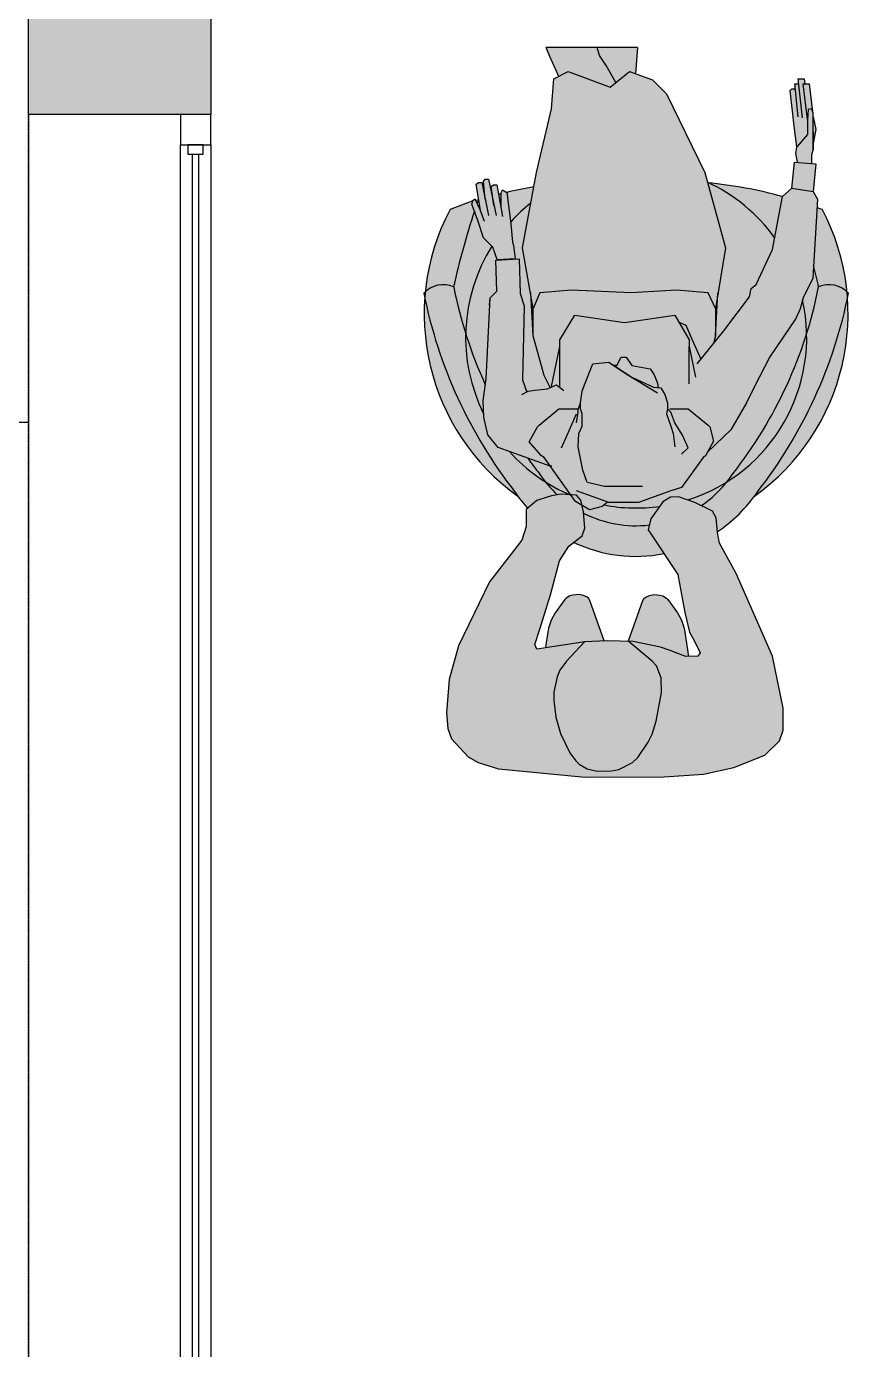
# Model space of a CAD drawing. Header units: millimetres. Extents: x 61345 to 69644, y 9491 to 29385.
# Drawn here: x 63946.4 to 64081.9, y 18734.6 to 18952.4 of the extents above; entities that cross this region are included whole.
import ezdxf

# ---------------------------------------------------------------- set-up
doc = ezdxf.new("R2010")
doc.units = ezdxf.units.MM
doc.linetypes.add('DASHED2', pattern=[0.375, 0.25, -0.125])
doc.layers.add('Plan Archi', color=8, linetype='Continuous')

msp = doc.modelspace()

# ---------------------------------------------------------------- hatches: boundary and pattern name
at = {"layer": 'Plan Archi'}
h = msp.add_hatch(color=256, dxfattribs=at)
h.dxf.hatch_style = 1
h.paths.add_polyline_path([(63946.81, 19043.57), (63976.81, 19043.57), (63976.81, 18937.93), (63946.81, 18937.93)])
at = {"layer": 'Plan Archi', "true_color": 0xffffff}
h = msp.add_hatch(color=7, dxfattribs=at)
h.dxf.hatch_style = 1
h.paths.add_polyline_path([(64028.19, 18915.97), (64029.96, 18906.01), (64031.05, 18908.6), (64036.24, 18909.01), (64046.06, 18908.6), (64053.57, 18909.01), (64058.75, 18908.6), (64059.98, 18906.01), (64061.62, 18915.97), (64058.21, 18928.39), (64051.93, 18941.35), (64049.61, 18943.67), (64045.79, 18945.04), (64042.65, 18942.45), (64035.69, 18945.04), (64033.37, 18943.81), (64032.96, 18938.9), (64030.51, 18928.39)])
h.paths.add_polyline_path([(64045.79, 18945.04), (64046.8, 18944.68), (64047.14, 18948.95), (64040.49, 18948.95), (64040.88, 18947.63), (64041.97, 18945.99), (64043.58, 18943.21)])
h.paths.add_polyline_path([(64042.65, 18942.45), (64043.58, 18943.21), (64041.97, 18945.99), (64040.88, 18947.63), (64040.49, 18948.95), (64032.08, 18948.95), (64032.69, 18947.49), (64034.18, 18944.24), (64035.69, 18945.04)])
h.paths.add_polyline_path([(64072.54, 18925.8), (64076.09, 18925.25), (64076.54, 18929.84), (64075.81, 18929.89), (64073.02, 18930.12)])
h.paths.add_polyline_path([(64076.09, 18932.21), (64076.09, 18935.08), (64076.09, 18935.21), (64076.09, 18938.21), (64075.81, 18938.9), (64075.27, 18938.76), (64075.13, 18936.99), (64075.13, 18934.67), (64073.36, 18932.62), (64073.22, 18931.53), (64073.51, 18930.08), (64075.81, 18929.89), (64075.81, 18931.25)])
h = msp.add_hatch(color=7, dxfattribs=at)
h.dxf.hatch_style = 1
h.paths.add_polyline_path([(64072.95, 18936.03), (64073.36, 18932.62), (64075.13, 18934.67), (64075.13, 18936.99), (64075.27, 18938.76), (64075.81, 18938.9), (64075.99, 18938.46), (64075.4, 18942.99), (64074.99, 18942.99), (64074.72, 18942.99), (64074.58, 18943.81), (64074.18, 18943.81), (64073.63, 18943.81), (64073.72, 18942.99), (64073.63, 18942.99), (64073.08, 18942.99), (64073.17, 18942.17), (64072.54, 18942.17), (64072.26, 18941.9)])
h = msp.add_hatch(color=7, dxfattribs=at)
h.dxf.hatch_style = 1
h.paths.add_polyline_path([(64076.09, 18933.17), (64076.49, 18935.49), (64076.09, 18937.53), (64076.09, 18935.21)])
h = msp.add_hatch(color=7, dxfattribs=at)
h.dxf.hatch_style = 1
h.paths.add_polyline_path([(64023.27, 18916.11), (64024.07, 18913.99), (64026.96, 18914.16), (64026.68, 18916.38), (64026.55, 18916.93), (64026.28, 18919.93), (64025.59, 18925.11), (64024.91, 18925.52), (64024.64, 18925.11), (64024.64, 18924.9, 0.001369), (64024.24, 18924.8), (64023.96, 18926.34), (64023.41, 18926.34), (64023, 18926.07), (64023.48, 18922.95), (64022.59, 18927.3), (64022.04, 18927.3), (64021.77, 18926.89), (64022.04, 18924.02), (64021.5, 18926.75), (64020.95, 18926.75), (64020.54, 18926.48), (64021.27, 18922.13), (64021.23, 18922.25), (64020.41, 18924.02), (64020, 18923.75), (64019.86, 18923.2), (64020.82, 18920.47), (64021.77, 18917.61)])
h = msp.add_hatch(color=7, dxfattribs=at)
h.dxf.hatch_style = 1
h.paths.add_polyline_path([(64012.17, 18908.79, -0.292249), (64016.84, 18909.58, -0.028149), (64020.28, 18922), (64019.86, 18923.2), (64020, 18923.75), (64016.24, 18922.3, 0.096549)])
h.paths.add_polyline_path([(64027.4, 18875.1, -0.008687), (64026.91, 18875.79, -0.114135), (64012.08, 18907.69, 0.260508)])
h.paths.add_polyline_path([(64069.76, 18917.61), (64071.03, 18924.42, 0.041394), (64058.84, 18926.69, -0.128467)])
h = msp.add_hatch(color=7, dxfattribs=at)
h.dxf.hatch_style = 1
h.paths.add_polyline_path([(64062.81, 18878.75, -0.020541), (64061.89, 18877.48, 0.263343), (64075, 18901.86, -0.090174)], flags=17)
h.paths.add_polyline_path([(64060.38, 18908.44), (64059.98, 18901.5), (64059.64, 18900.21), (64061.35, 18902.32), (64065.58, 18907.92), (64065.85, 18909.28), (64066.67, 18909.97), (64069.4, 18915.7), (64069.76, 18917.61, 0.128467), (64058.84, 18926.69, 0.000565), (64058.67, 18926.71), (64061.62, 18915.97)])
h.paths.add_polyline_path([(64029.96, 18906.01), (64029.96, 18901.5), (64029.58, 18908.17), (64028.19, 18915.97), (64029.57, 18923.37, 0.040509), (64026.23, 18920.28), (64026.28, 18919.93), (64026.55, 18916.93), (64026.68, 18916.38), (64026.96, 18914.16), (64023.81, 18913.97), (64023.96, 18908.87), (64022.86, 18907.78), (64022.18, 18894.41), (64021.69, 18890.77), (64021.8, 18888.08), (64022.47, 18885.21), (64024.18, 18883.12), (64032.76, 18880.02), (64035.28, 18876.53), (64036.15, 18875.31), (64037.08, 18875.24), (64037.77, 18874.43), (64037.98, 18873.59), (64039.24, 18872.85), (64041.29, 18873.39), (64042.19, 18874.14), (64042.38, 18874.08), (64047.29, 18874.08), (64052.61, 18875.99), (64054.39, 18876.53), (64057.94, 18881.44), (64058.34, 18881.72), (64058.75, 18882.47), (64062.49, 18886.03), (64065.08, 18890.48), (64066.36, 18893.05), (64068.92, 18898.03), (64073.22, 18904.37), (64073.92, 18905.93), (64074.45, 18907.78), (64076.04, 18911), (64076.77, 18924.02), (64076.09, 18925.25), (64072.54, 18925.8), (64071.04, 18924.43), (64069.4, 18915.7), (64066.67, 18909.97), (64065.85, 18909.28), (64065.58, 18907.92), (64061.35, 18902.32), (64059.64, 18900.21), (64059.98, 18901.5), (64059.98, 18906.01), (64058.75, 18908.6), (64053.57, 18909.01), (64046.06, 18908.6), (64036.24, 18909.01), (64031.05, 18908.6)])
h.paths.add_polyline_path([(64046.2, 18894.68), (64045.24, 18895.23), (64042.38, 18897.14)], flags=16)
h.paths.add_polyline_path([(64018.81, 18901.86, 0.03092), (64022.05, 18893.44), (64022.18, 18894.41), (64022.86, 18907.78), (64023.96, 18908.87), (64023.81, 18913.97), (64024.07, 18913.99), (64023.27, 18916.11), (64023.14, 18916.24, 0.136056)])
h.paths.add_polyline_path([(64026.91, 18875.79, 0.035379), (64029.02, 18873.11), (64030.55, 18874.36), (64031.03, 18874.56), (64032.98, 18875.16), (64033.92, 18875.32, -0.038546), (64031.92, 18877.48, -0.068994), (64026.02, 18882.46), (64024.18, 18883.12), (64022.47, 18885.21), (64021.8, 18888.08), (64021.78, 18888.68, -0.122041), (64018.81, 18901.86, -0.027275), (64016.84, 18909.58, 0.292249), (64012.17, 18908.79, 0.007458), (64012.08, 18907.69, 0.114135)])
h.paths.add_polyline_path([(64016.84, 18909.58, 0.027275), (64018.81, 18901.86, -0.136056), (64023.14, 18916.24), (64021.77, 18917.61), (64020.82, 18920.47), (64020.28, 18922, 0.028149)])
h.paths.add_polyline_path([(64026.23, 18920.28, -0.040509), (64029.57, 18923.37), (64030.06, 18926.03, 0.015204), (64025.59, 18925.13)])
h.paths.add_polyline_path([(64065.08, 18890.48), (64062.49, 18886.03), (64058.75, 18882.47), (64058.34, 18881.72), (64057.94, 18881.44), (64054.39, 18876.53), (64052.61, 18875.99), (64047.29, 18874.08), (64042.38, 18874.08), (64042.19, 18874.14), (64041.6, 18873.66, 0.082095), (64050.77, 18873.42), (64051.28, 18874.16), (64052.58, 18874.96), (64053.89, 18875.01), (64055.44, 18874.48, 0.063579), (64061.89, 18877.48, 0.020541), (64062.81, 18878.75, 0.090174), (64075, 18901.86, 0.049524), (64074.33, 18907.38), (64073.92, 18905.93), (64073.22, 18904.37), (64068.92, 18898.03), (64066.36, 18893.05)], flags=17)
h.paths.add_polyline_path([(64075, 18901.86, 0.027275), (64076.98, 18909.58, 0.007853), (64076.16, 18913.08), (64076.04, 18911), (64074.45, 18907.78), (64074.33, 18907.38, -0.049524)])
h.paths.add_polyline_path([(64031, 18878.75, 0.020541), (64031.92, 18877.48, 0.04204), (64036.11, 18875.31), (64036.15, 18875.31), (64035.28, 18876.53), (64032.76, 18880.02), (64029.04, 18881.36, 0.011168)], flags=17)
h.paths.add_polyline_path([(64031.92, 18877.48, -0.020541), (64031, 18878.75, -0.011168), (64029.04, 18881.36), (64026.02, 18882.46, 0.068994)], flags=17)
h.paths.add_polyline_path([(64021.78, 18888.68), (64021.69, 18890.77), (64022.05, 18893.44, -0.03092), (64018.81, 18901.86, 0.122041)], flags=17)
h.paths.add_polyline_path([(64049.08, 18870.35), (64049.35, 18871.37), (64050.77, 18873.42, -0.082095), (64041.6, 18873.66), (64041.29, 18873.39), (64039.24, 18872.85), (64037.98, 18873.59), (64038.24, 18872.53), (64038.26, 18872.3, 0.146984)])
h.paths.add_polyline_path([(64055.44, 18874.48), (64056.6, 18874.08), (64057.66, 18873.54, 0.076097), (64061.89, 18877.48, -0.063579)], flags=16)
h.paths.add_polyline_path([(64038.04, 18868.54), (64036.63, 18867.48, 0.159146), (64051.5, 18865.63), (64048.87, 18869.58), (64049.08, 18870.35, -0.146984), (64038.26, 18872.3), (64038.46, 18869.82)])
h = msp.add_hatch(color=7, dxfattribs=at)
h.dxf.hatch_style = 1
h.paths.add_polyline_path([(64081.73, 18907.69, -0.114492), (64066.83, 18875.7, -0.007769), (64066.4, 18875.09, 0.260671)])
h.paths.add_polyline_path([(64081.73, 18907.69, 0.007458), (64081.64, 18908.79, 0.292249), (64076.98, 18909.58, -0.027275), (64075, 18901.86, -0.263343), (64061.89, 18877.48, -0.076097), (64057.66, 18873.54), (64059.51, 18872.61), (64060.09, 18871.53), (64060.28, 18869.23, 0.096222), (64066.83, 18875.7, 0.114492)])
h.paths.add_polyline_path([(64077.54, 18922.36, -0.047369), (64076.69, 18922.63), (64076.16, 18913.08, -0.007853), (64076.98, 18909.58, -0.292249), (64081.64, 18908.79, 0.096987)])
h.paths.add_polyline_path([(64066.67, 18909.97), (64065.85, 18909.28), (64065.58, 18907.92), (64061.35, 18902.32), (64057.58, 18897.66), (64056.16, 18900.82), (64055.07, 18903.28), (64053.94, 18903.78), (64053.3, 18904.92), (64044.97, 18903.69), (64036.78, 18904.92), (64034.33, 18900.82), (64034.33, 18899.73), (64034.33, 18897.27), (64034.33, 18893.03), (64033.78, 18893.45), (64032.28, 18892.77), (64030.19, 18892.57), (64029.14, 18892.36), (64028.87, 18892.23), (64028.19, 18894.27), (64028.46, 18906.42), (64027.78, 18908.46), (64027.64, 18914.2), (64023.81, 18913.97), (64023.96, 18908.87), (64022.86, 18907.78), (64022.18, 18894.41), (64021.69, 18890.77), (64021.8, 18888.08), (64022.47, 18885.21), (64024.18, 18883.12), (64032.76, 18880.02), (64035.28, 18876.53), (64036.15, 18875.31), (64037.08, 18875.24), (64037.77, 18874.43), (64037.98, 18873.59), (64039.24, 18872.85), (64041.29, 18873.39), (64042.19, 18874.14), (64042.38, 18874.08), (64047.29, 18874.08), (64052.61, 18875.99), (64054.39, 18876.53), (64057.94, 18881.44), (64058.34, 18881.72), (64058.75, 18882.47), (64062.49, 18886.03), (64065.08, 18890.48), (64066.36, 18893.05), (64068.92, 18898.03), (64073.22, 18904.37), (64073.92, 18905.93), (64074.45, 18907.78), (64076.04, 18911), (64076.77, 18924.02), (64076.09, 18925.25), (64072.54, 18925.8), (64071.04, 18924.43), (64069.4, 18915.7)])
h.paths.add_polyline_path([(64046.2, 18894.68), (64045.24, 18895.23), (64045.97, 18894.79)], flags=16)
h = msp.add_hatch(color=7, dxfattribs=at)
h.dxf.hatch_style = 1
h.paths.add_polyline_path([(64033.92, 18875.32), (64034.53, 18875.43), (64036.11, 18875.31, -0.04204), (64031.92, 18877.48, 0.038546)])
h = msp.add_hatch(color=7, dxfattribs=at)
h.dxf.hatch_style = 1
h.paths.add_polyline_path([(64038.44, 18851.1), (64030.55, 18849.9), (64030.23, 18850.7), (64031.03, 18853.21), (64032.78, 18858.86), (64034.26, 18864.44), (64035.81, 18866.87), (64038.04, 18868.54), (64038.46, 18869.82), (64038.24, 18872.53), (64037.77, 18874.43), (64037.08, 18875.24), (64034.53, 18875.43), (64032.98, 18875.16), (64031.03, 18874.56), (64030.55, 18874.36), (64028.8, 18872.92), (64028.8, 18870.1), (64028.08, 18867.83), (64022.74, 18861.02), (64017.66, 18850.44), (64016.12, 18844.89), (64015.65, 18839.45), (64015.89, 18836.84), (64016.51, 18835.13), (64019.24, 18832.18), (64020.85, 18831.22), (64024.22, 18830.23), (64038.52, 18828.83), (64051.53, 18828.87), (64058.03, 18829.35), (64063.01, 18830.43), (64068.11, 18832.46), (64070.54, 18834.81), (64071.13, 18836.59), (64071.14, 18840.18), (64069.35, 18848.75), (64063.41, 18862.37), (64060.66, 18867.35), (64060.29, 18869.09), (64060.09, 18871.53), (64059.51, 18872.61), (64056.6, 18874.08), (64053.89, 18875.01), (64052.58, 18874.96), (64051.28, 18874.16), (64049.35, 18871.37), (64048.87, 18869.58), (64053.77, 18862.21), (64054.93, 18855.96), (64055.72, 18852.73), (64056.5, 18851.21), (64057.45, 18849.31), (64057.08, 18848.75), (64055.12, 18848.68), (64052.33, 18849.76), (64050.94, 18850.22), (64046.44, 18851.18), (64042.14, 18851.26), (64038.36, 18851.1)])
h = msp.add_hatch(color=7, dxfattribs=at)
h.dxf.hatch_style = 1
h.paths.add_polyline_path([(64051.09, 18842.79), (64051.03, 18845.16), (64050.27, 18847.16), (64049.55, 18847.95), (64045.61, 18851.19), (64042.14, 18851.26), (64038.47, 18851.1), (64038.35, 18851.08), (64035.41, 18847.95), (64034.36, 18846.46), (64033.87, 18845.33), (64033.37, 18842.81), (64033.34, 18841.47), (64033.66, 18838.72), (64034.42, 18836.03), (64035.99, 18832.83), (64036.96, 18831.5), (64037.5, 18830.98), (64038.86, 18830.23), (64040.5, 18829.83), (64042.87, 18829.86), (64044.03, 18830.11), (64046.33, 18831.22), (64047.2, 18832.06), (64048.9, 18834.59), (64049.54, 18835.93), (64050.23, 18838.03)])
h.paths.add_polyline_path([(64050.94, 18850.22), (64052.33, 18849.76), (64055.12, 18848.68), (64055.55, 18848.69), (64054.95, 18852.73), (64054.82, 18853.39), (64054.37, 18854.66), (64053.74, 18855.87), (64052.12, 18858.11), (64051.9, 18858.33), (64051.31, 18858.67), (64050.83, 18858.81), (64049.82, 18858.89), (64049.09, 18858.77), (64048.49, 18858.49), (64048.25, 18858.29), (64048.02, 18857.91), (64045.65, 18851.19), (64046.44, 18851.18)])
h.paths.add_polyline_path([(64038.35, 18851.08), (64038.36, 18851.1), (64038.36, 18851.1), (64041.64, 18851.24), (64039.28, 18857.91), (64039.05, 18858.29), (64038.81, 18858.49), (64038.21, 18858.77), (64037.48, 18858.89), (64036.47, 18858.81), (64035.99, 18858.67), (64035.4, 18858.33), (64035.18, 18858.11), (64033.56, 18855.87), (64032.93, 18854.66), (64032.48, 18853.39), (64032.35, 18852.73), (64031.96, 18850.12)])

# ---------------------------------------------------------------- linework, layer by layer
at = {"layer": 'Plan Archi', "linetype": 'DASHED2'}
msp.add_line((63946.8, 18372.3), (63946.8, 19083.57), dxfattribs=at)
at = {"layer": 'Plan Archi'}
for p, q in [((63946.81, 18937.93), (63946.81, 19043.57)), ((63976.81, 19043.57), (63976.81, 18937.93)), ((64047.14, 18948.95, 0), (64032.08, 18948.95, 0)), ((64032.69, 18947.49, 0), (64032.08, 18948.95, 0)), ((64040.88, 18947.63, 0), (64040.49, 18948.95, 0)), ((64047.14, 18948.95, 0), (64046.8, 18944.68, 0)), ((64034.19, 18944.22, 0), (64032.69, 18947.49, 0)), ((64041.97, 18945.99, 0), (64040.88, 18947.63, 0)), ((64033.37, 18943.81, 0), (64035.69, 18945.04, 0)), ((64035.69, 18945.04, 0), (64042.65, 18942.45, 0)), ((64043.58, 18943.21, 0), (64041.97, 18945.99, 0)), ((64042.65, 18942.45, 0), (64045.79, 18945.04, 0)), ((64045.79, 18945.04, 0), (64049.61, 18943.67, 0)), ((64032.96, 18938.9, 0), (64033.37, 18943.81, 0)), ((64049.61, 18943.67, 0), (64051.93, 18941.35, 0)), ((64072.26, 18941.9, 0), (64072.54, 18942.17, 0)), ((64072.54, 18942.17, 0), (64073.17, 18942.17, 0)), ((64073.63, 18937.53, 0), (64073.08, 18942.99, 0)), ((64073.08, 18942.99, 0), (64073.63, 18942.99, 0)), ((64074.31, 18937.4, 0), (64073.63, 18943.81, 0)), ((64073.63, 18943.81, 0), (64074.18, 18943.81, 0)), ((64073.63, 18942.99, 0), (64073.77, 18942.99, 0)), ((64074.18, 18943.81, 0), (64074.58, 18943.81, 0)), ((64075.13, 18937.12, 0), (64074.45, 18942.99, 0)), ((64074.45, 18942.99, 0), (64074.99, 18942.99, 0)), ((64074.58, 18943.81, 0), (64074.72, 18942.99, 0)), ((64074.99, 18942.99, 0), (64075.4, 18942.99, 0)), ((64075.4, 18942.99, 0), (64075.99, 18938.46, 0)), ((64051.93, 18941.35, 0), (64058.21, 18928.39, 0)), ((64072.95, 18936.03, 0), (64072.26, 18941.9, 0)), ((63976.81, 18937.93), (63946.81, 18937.93)), ((63946.81, 18937.93), (63946.81, 18517.93)), ((63971.81, 18937.93), (63971.81, 18932.93)), ((63976.81, 18937.93), (63971.81, 18937.93)), ((63976.81, 18932.93), (63976.81, 18937.93)), ((64030.51, 18928.39, 0), (64032.96, 18938.9, 0)), ((64075.27, 18938.76, 0), (64075.13, 18936.99, 0)), ((64075.81, 18938.9, 0), (64075.27, 18938.76, 0)), ((64076.09, 18938.21, 0), (64075.81, 18938.9, 0)), ((64076.09, 18935.21, 0), (64076.09, 18938.21, 0)), ((64073.36, 18932.62, 0), (64072.95, 18936.03, 0)), ((64075.13, 18937.12, 0), (64075.13, 18937.12, 0)), ((64075.13, 18936.99, 0), (64075.13, 18934.67, 0)), ((64076.09, 18937.53, 0), (64076.49, 18935.49, 0)), ((64075.13, 18934.67, 0), (64073.36, 18932.62, 0)), ((64076.49, 18935.49, 0), (64076.09, 18933.17, 0)), ((64076.09, 18932.21, 0), (64076.09, 18935.21, 0)), ((64076.09, 18935.08, 0), (64076.09, 18932.21, 0)), ((63971.81, 18522.93), (63971.81, 18932.93)), ((63971.81, 18932.93), (63976.81, 18932.93)), ((63973.06, 18932.93), (63973.06, 18931.43)), ((63975.56, 18932.93), (63973.06, 18932.93)), ((63973.06, 18931.43), (63975.56, 18931.43)), ((63973.81, 18524.43), (63973.81, 18931.43)), ((63973.81, 18931.43), (63974.81, 18931.43)), ((63974.81, 18931.43), (63974.81, 18524.43)), ((63975.56, 18931.43), (63975.56, 18932.93)), ((63976.81, 18932.93), (63976.81, 18522.93)), ((64073.22, 18931.53, 0), (64073.36, 18932.62, 0)), ((64073.51, 18930.08, 0), (64073.22, 18931.53, 0)), ((64076.09, 18932.21, 0), (64075.81, 18931.25, 0)), ((64075.81, 18931.25, 0), (64075.81, 18929.89, 0)), ((64072.54, 18925.8, 0), (64073.02, 18930.12, 0)), ((64073.02, 18930.12, 0), (64075.81, 18929.89, 0)), ((64075.81, 18929.89, 0), (64076.54, 18929.84, 0)), ((64076.54, 18929.84, 0), (64076.09, 18925.25, 0)), ((64021.77, 18926.89, 0), (64022.04, 18927.3, 0)), ((64022.04, 18924.02, 0), (64021.77, 18926.89, 0)), ((64022.04, 18927.3, 0), (64022.59, 18927.3, 0)), ((64022.59, 18927.3, 0), (64023.82, 18921.29, 0)), ((64028.19, 18915.97, 0), (64030.51, 18928.39, 0)), ((64058.21, 18928.39, 0), (64061.62, 18915.97, 0)), ((64020.54, 18926.48, 0), (64020.95, 18926.75, 0)), ((64021.27, 18922.13, 0), (64020.54, 18926.48, 0)), ((64020.95, 18926.75, 0), (64021.5, 18926.75, 0)), ((64021.5, 18926.75, 0), (64022.59, 18921.29, 0)), ((64023, 18926.07, 0), (64023.41, 18926.34, 0)), ((64023.48, 18922.95, 0), (64023, 18926.07, 0)), ((64023.41, 18926.34, 0), (64023.96, 18926.34, 0)), ((64023.96, 18926.34, 0), (64024.91, 18921.16, 0)), ((64024.64, 18925.11, 0), (64024.91, 18925.52, 0)), ((64024.64, 18922.79, 0), (64024.64, 18925.11, 0)), ((64024.91, 18925.52, 0), (64025.59, 18925.11, 0)), ((64025.59, 18925.11, 0), (64026.28, 18919.93, 0)), ((64071.04, 18924.43, 0), (64072.54, 18925.8, 0)), ((64072.54, 18925.8, 0), (64076.09, 18925.25, 0)), ((64076.09, 18925.25, 0), (64076.77, 18924.02, 0)), ((64020, 18923.75, 0), (64016.24, 18922.3, 0)), ((64019.86, 18923.2, 0), (64020, 18923.75, 0)), ((64020.82, 18920.47, 0), (64019.86, 18923.2, 0)), ((64020.41, 18924.02, 0), (64020, 18923.75, 0)), ((64021.23, 18922.25, 0), (64020.41, 18924.02, 0)), ((64069.4, 18915.7, 0), (64071.04, 18924.43, 0)), ((64076.77, 18924.02, 0), (64076.04, 18911, 0)), ((64021.77, 18917.61, 0), (64020.82, 18920.47, 0)), ((64021.91, 18920.34, 0), (64021.23, 18922.25, 0)), ((64026.28, 18919.93, 0), (64026.55, 18916.93, 0)), ((64023.27, 18916.11, 0), (64021.77, 18917.61, 0)), ((64024.09, 18913.92, 0), (64023.27, 18916.11, 0)), ((64026.55, 18916.93, 0), (64026.68, 18916.38, 0)), ((64026.68, 18916.38, 0), (64026.96, 18914.16, 0)), ((64029.96, 18906.01, 0), (64028.19, 18915.97, 0)), ((64061.62, 18915.97, 0), (64059.98, 18906.01, 0)), ((64023.81, 18913.97, 0), (64027.64, 18914.2, 0)), ((64023.96, 18908.87, 0), (64023.81, 18913.97, 0)), ((64026.96, 18914.16, 0), (64024.07, 18913.99, 0)), ((64027.64, 18914.2, 0), (64027.78, 18908.46, 0)), ((64066.67, 18909.97, 0), (64069.4, 18915.7, 0)), ((64065.85, 18909.28, 0), (64066.67, 18909.97, 0)), ((64076.04, 18911, 0), (64074.45, 18907.78, 0)), ((64022.18, 18894.41, 0), (64022.86, 18907.78, 0)), ((64022.73, 18906.55, 0), (64022.86, 18907.78, 0)), ((64022.86, 18907.78, 0), (64023.96, 18908.87, 0)), ((64027.78, 18908.46, 0), (64028.46, 18906.42, 0)), ((64029.96, 18901.5, 0), (64029.55, 18908.6, 0)), ((64031.05, 18908.6, 0), (64029.96, 18906.01, 0)), ((64036.24, 18909.01, 0), (64031.05, 18908.6, 0)), ((64046.06, 18908.6, 0), (64036.24, 18909.01, 0)), ((64053.57, 18909.01, 0), (64046.06, 18908.6, 0)), ((64058.75, 18908.6, 0), (64053.57, 18909.01, 0)), ((64059.98, 18906.01, 0), (64058.75, 18908.6, 0)), ((64059.98, 18901.5, 0), (64060.39, 18908.6, 0)), ((64061.35, 18902.32, 0), (64065.58, 18907.92, 0)), ((64065.58, 18907.92, 0), (64065.85, 18909.28, 0)), ((64074.45, 18907.78, 0), (64073.92, 18905.93, 0)), ((64028.46, 18906.42, 0), (64028.19, 18894.27, 0)), ((64029.96, 18901.5, 0), (64029.96, 18906.01, 0)), ((64059.98, 18906.01, 0), (64059.98, 18901.5, 0)), ((64073.92, 18905.93, 0), (64073.22, 18904.37, 0)), ((64034.33, 18900.82, 0), (64036.78, 18904.92, 0)), ((64036.78, 18904.92, 0), (64044.97, 18903.69, 0)), ((64044.97, 18903.69, 0), (64053.3, 18904.92, 0)), ((64053.3, 18904.92, 0), (64055.62, 18900.82, 0)), ((64053.84, 18903.82, 0), (64055.07, 18903.28, 0)), ((64055.07, 18903.28, 0), (64056.16, 18900.82, 0)), ((64073.22, 18904.37, 0), (64068.92, 18898.03, 0)), ((64031.73, 18894.95, 0), (64029.96, 18901.5, 0)), ((64034.33, 18899.73, 0), (64034.33, 18900.82, 0)), ((64055.62, 18900.82, 0), (64055.62, 18899.73, 0)), ((64056.16, 18900.82, 0), (64057.58, 18897.66, 0)), ((64056.97, 18896.9, 0), (64061.35, 18902.32, 0)), ((64059.98, 18901.5, 0), (64059.64, 18900.21, 0)), ((64032.96, 18893.18, 0), (64034.33, 18899.73, 0)), ((64034.33, 18897.27, 0), (64034.33, 18899.73, 0)), ((64055.62, 18897.27, 0), (64055.62, 18899.73, 0)), ((64055.62, 18899.73, 0), (64056.71, 18894.68, 0)), ((64034.33, 18893.04, 0), (64034.33, 18897.27, 0)), ((64038.42, 18893.45, 0), (64039.79, 18896.87, 0)), ((64039.79, 18896.87, 0), (64042.38, 18897.14, 0)), ((64042.38, 18897.14, 0), (64046.2, 18894.68, 0)), ((64042.38, 18897.14, 0), (64045.24, 18895.23, 0)), ((64043.74, 18896.59, 0), (64043.33, 18896.59, 0)), ((64043.33, 18896.59, 0), (64043.33, 18896.59, 0)), ((64043.33, 18896.59, 0), (64043.74, 18896.59, 0)), ((64043.74, 18896.59, 0), (64044.43, 18897.96, 0)), ((64044.43, 18897.96, 0), (64045.24, 18897.96, 0)), ((64045.24, 18897.96, 0), (64046.2, 18896.59, 0)), ((64046.2, 18896.59, 0), (64049.2, 18896.05, 0)), ((64055.62, 18893.59, 0), (64055.62, 18897.27, 0)), ((64068.92, 18898.03, 0), (64066.36, 18893.05, 0)), ((64021.69, 18890.77, 0), (64022.18, 18894.41, 0)), ((64028.19, 18894.27, 0), (64028.87, 18892.23, 0)), ((64032.75, 18892.98, 0), (64031.73, 18894.95, 0)), ((64045.24, 18895.23, 0), (64046.2, 18894.68, 0)), ((64045.24, 18895.23, 0), (64050.43, 18892.09, 0)), ((64046.2, 18894.68, 0), (64049.75, 18893.04, 0)), ((64049.2, 18896.05, 0), (64049.88, 18895.09, 0)), ((64049.88, 18895.09, 0), (64050.43, 18893.73, 0)), ((64028.06, 18891.84, 0), (64029.14, 18892.36, 0)), ((64029.14, 18892.36, 0), (64030.19, 18892.57, 0)), ((64030.19, 18892.57, 0), (64032.28, 18892.77, 0)), ((64032.28, 18892.77, 0), (64033.78, 18893.45, 0)), ((64033.78, 18893.45, 0), (64035.01, 18892.5, 0)), ((64037.74, 18890.45, 0), (64038.01, 18892.36, 0)), ((64038.01, 18892.36, 0), (64038.42, 18893.45, 0)), ((64049.75, 18893.04, 0), (64050.98, 18892.91, 0)), ((64050.43, 18893.73, 0), (64050.52, 18892.96, 0)), ((64050.98, 18892.91, 0), (64051.66, 18891.82, 0)), ((64066.36, 18893.05, 0), (64065.08, 18890.48, 0)), ((64021.8, 18888.08, 0), (64021.69, 18890.77, 0)), ((64037.33, 18889.36, 0), (64037.74, 18890.45, 0)), ((64037.74, 18889.5, 0), (64037.74, 18890.45, 0)), ((64051.66, 18891.82, 0), (64052.07, 18890.45, 0)), ((64052.07, 18890.45, 0), (64052.07, 18889.5, 0)), ((64065.08, 18890.48, 0), (64062.49, 18886.03, 0)), ((64022.47, 18885.21, 0), (64021.8, 18888.08, 0)), ((64030.91, 18886.77, 0), (64034.19, 18889.5, 0)), ((64034.19, 18889.5, 0), (64037.33, 18889.5, 0)), ((64035.55, 18885.13, 0), (64037.06, 18888.68, 0)), ((64037.06, 18887.18, 0), (64037.33, 18888.95, 0)), ((64037.33, 18888.95, 0), (64037.33, 18889.36, 0)), ((64038.01, 18888.68, 0), (64037.74, 18889.5, 0)), ((64038.01, 18886.63, 0), (64038.01, 18888.68, 0)), ((64052.07, 18889.5, 0), (64051.93, 18888.68, 0)), ((64051.93, 18888.68, 0), (64052.61, 18886.63, 0)), ((64052.61, 18888.95, 0), (64052.07, 18889.5, 0)), ((64052.48, 18889.5, 0), (64055.48, 18889.5, 0)), ((64053.3, 18887.18, 0), (64052.61, 18888.95, 0)), ((64055.48, 18889.5, 0), (64058.75, 18886.77, 0)), ((63266.6, 18887.3), (63946.81, 18887.3)), ((64029.28, 18884.04, 0), (64030.64, 18886.49, 0)), ((64030.64, 18886.49, 0), (64030.91, 18886.77, 0)), ((64037.47, 18885.4, 0), (64038.01, 18886.63, 0)), ((64052.61, 18886.63, 0), (64053.02, 18885.4, 0)), ((64054.52, 18885.13, 0), (64053.3, 18887.18, 0)), ((64058.75, 18886.77, 0), (64059.03, 18886.49, 0)), ((64062.49, 18886.03, 0), (64058.75, 18882.47, 0)), ((64059.03, 18886.49, 0), (64059.64, 18884.15, 0)), ((64024.18, 18883.12, 0), (64022.47, 18885.21, 0)), ((64031.32, 18881.72, 0), (64029.28, 18884.04, 0)), ((64034.6, 18883.08, 0), (64035.55, 18885.13, 0)), ((64037.33, 18883.22, 0), (64037.47, 18885.4, 0)), ((64053.02, 18885.4, 0), (64053.3, 18883.22, 0)), ((64055.48, 18883.08, 0), (64054.52, 18885.13, 0)), ((64059.64, 18884.15, 0), (64058.34, 18881.72, 0)), ((64032.76, 18880.02, 0), (64024.18, 18883.12, 0)), ((64031.73, 18881.44, 0), (64031.32, 18881.72, 0)), ((64035.28, 18876.53, 0), (64031.73, 18881.44, 0)), ((64038.15, 18879.4, 0), (64037.33, 18883.22, 0)), ((64054.39, 18881.99, 0), (64055.48, 18883.08, 0)), ((64057.94, 18881.44, 0), (64054.39, 18876.53, 0)), ((64058.34, 18881.72, 0), (64057.94, 18881.44, 0)), ((64033.04, 18880.02, 0), (64032.76, 18880.02, 0)), ((64038.83, 18877.35, 0), (64038.15, 18879.4, 0)), ((64041.7, 18876.67, 0), (64038.83, 18877.35, 0)), ((64031.03, 18874.56, -78.14), (64030.55, 18874.36, -78.14)), ((64032.98, 18875.16, -78.14), (64031.03, 18874.56, -78.14)), ((64034.53, 18875.43, -78.14), (64032.98, 18875.16, -78.14)), ((64037.08, 18875.24, -78.14), (64034.53, 18875.43, -78.14)), ((64036.92, 18874.21, 0), (64035.28, 18876.53, 0)), ((64042.38, 18874.08, 0), (64037.06, 18875.99, 0)), ((64037.77, 18874.43, -78.14), (64037.08, 18875.24, -78.14)), ((64047.97, 18876.67, 0), (64041.7, 18876.67, 0)), ((64052.61, 18875.99, 0), (64047.29, 18874.08, 0)), ((64052.58, 18874.96, -78.14), (64051.28, 18874.16, -78.14)), ((64053.89, 18875.01, -78.14), (64052.58, 18874.96, -78.14)), ((64054.39, 18876.53, 0), (64052.61, 18875.99, 0)), ((64056.6, 18874.08, -78.14), (64053.89, 18875.01, -78.14)), ((64030.55, 18874.36, -78.14), (64028.8, 18872.92, -78.14)), ((64028.8, 18872.92, -78.14), (64028.8, 18870.1, -78.14)), ((64039.24, 18872.85, 0), (64036.92, 18874.21, 0)), ((64038.24, 18872.53, -78.14), (64037.77, 18874.43, -78.14)), ((64038.46, 18869.82, -78.14), (64038.24, 18872.53, -78.14)), ((64041.29, 18873.39, 0), (64039.24, 18872.85, 0)), ((64042.11, 18874.08, 0), (64041.29, 18873.39, 0)), ((64047.29, 18874.08, 0), (64042.38, 18874.08, 0)), ((64051.28, 18874.16, -78.14), (64049.35, 18871.37, -78.14)), ((64059.51, 18872.61, -78.14), (64056.6, 18874.08, -78.14)), ((64060.09, 18871.53, -78.14), (64059.51, 18872.61, -78.14)), ((64049.35, 18871.37, -78.14), (64048.87, 18869.58, -78.14)), ((64060.29, 18869.09, -78.14), (64060.09, 18871.53, -78.14)), ((64028.8, 18870.1, -78.14), (64028.08, 18867.83, -78.14)), ((64035.81, 18866.87, -78.14), (64038.04, 18868.54, -78.14)), ((64038.04, 18868.54, -78.14), (64038.46, 18869.82, -78.14)), ((64048.87, 18869.58, -78.14), (64053.77, 18862.21, -78.14)), ((64060.66, 18867.35, -78.14), (64060.29, 18869.09, -78.14)), ((64028.08, 18867.83, -78.14), (64022.74, 18861.02, -78.14)), ((64034.26, 18864.44, -78.14), (64035.81, 18866.87, -78.14)), ((64063.41, 18862.37, -78.14), (64060.66, 18867.35, -78.14)), ((64032.78, 18858.86, -78.14), (64034.26, 18864.44, -78.14)), ((64053.77, 18862.21, -78.14), (64054.93, 18855.96, -78.14)), ((64069.35, 18848.75, -78.14), (64063.41, 18862.37, -78.14)), ((64022.74, 18861.02, -78.14), (64017.66, 18850.44, -78.14)), ((64031.03, 18853.21, -78.14), (64032.78, 18858.86, -78.14)), ((64035.18, 18858.11, -78.14), (64033.56, 18855.87, -78.14)), ((64035.4, 18858.33, -78.14), (64035.18, 18858.11, -78.14)), ((64035.99, 18858.67, -78.14), (64035.4, 18858.33, -78.14)), ((64036.47, 18858.81, -78.14), (64035.99, 18858.67, -78.14)), ((64037.48, 18858.89, -78.14), (64036.47, 18858.81, -78.14)), ((64038.21, 18858.77, -78.14), (64037.48, 18858.89, -78.14)), ((64038.81, 18858.49, -78.14), (64038.21, 18858.77, -78.14)), ((64039.05, 18858.29, -78.14), (64038.81, 18858.49, -78.14)), ((64039.28, 18857.91, -78.14), (64039.05, 18858.29, -78.14)), ((64041.63, 18851.26, -78.14), (64039.28, 18857.91, -78.14)), ((64045.67, 18851.26, -78.14), (64048.02, 18857.91, -78.14)), ((64048.02, 18857.91, -78.14), (64048.25, 18858.29, -78.14)), ((64048.25, 18858.29, -78.14), (64048.49, 18858.49, -78.14)), ((64048.49, 18858.49, -78.14), (64049.09, 18858.77, -78.14)), ((64049.09, 18858.77, -78.14), (64049.82, 18858.89, -78.14)), ((64049.82, 18858.89, -78.14), (64050.83, 18858.81, -78.14)), ((64050.83, 18858.81, -78.14), (64051.31, 18858.67, -78.14)), ((64051.31, 18858.67, -78.14), (64051.9, 18858.33, -78.14)), ((64051.9, 18858.33, -78.14), (64052.12, 18858.11, -78.14)), ((64052.12, 18858.11, -78.14), (64053.74, 18855.87, -78.14)), ((64033.56, 18855.87, -78.14), (64032.93, 18854.66, -78.14)), ((64053.74, 18855.87, -78.14), (64054.37, 18854.66, -78.14)), ((64054.93, 18855.96, -78.14), (64055.72, 18852.73, -78.14)), ((64030.23, 18850.7, -78.14), (64031.03, 18853.21, -78.14)), ((64032.48, 18853.39, -78.14), (64032.35, 18852.73, -78.14)), ((64032.93, 18854.66, -78.14), (64032.48, 18853.39, -78.14)), ((64054.37, 18854.66, -78.14), (64054.82, 18853.39, -78.14)), ((64054.82, 18853.39, -78.14), (64054.95, 18852.73, -78.14)), ((64030.55, 18849.9, -78.14), (64030.23, 18850.7, -78.14)), ((64038.44, 18851.1, -78.14), (64030.55, 18849.9, -78.14)), ((64032.35, 18852.73, -78.14), (64031.99, 18850.3, -78.14)), ((64038.44, 18851.18, -78.14), (64035.41, 18847.95, -78.14)), ((64042.14, 18851.26, -78.14), (64038.36, 18851.1, -78.14)), ((64038.36, 18851.1, -78.14), (64038.44, 18851.1, -78.14)), ((64046.44, 18851.18, -78.14), (64042.14, 18851.26, -78.14)), ((64049.55, 18847.95, -78.14), (64045.53, 18851.26, -78.14)), ((64050.94, 18850.22, -78.14), (64046.44, 18851.18, -78.14)), ((64054.95, 18852.73, -78.14), (64055.55, 18848.69, -78.14)), ((64055.72, 18852.73, -78.14), (64056.5, 18851.21, -78.14)), ((64056.5, 18851.21, -78.14), (64057.45, 18849.31, -78.14)), ((64017.66, 18850.44, -78.14), (64016.12, 18844.89, -78.14)), ((64052.33, 18849.76, -78.14), (64050.94, 18850.22, -78.14)), ((64055.12, 18848.68, -78.14), (64052.33, 18849.76, -78.14)), ((64057.08, 18848.75, -78.14), (64055.12, 18848.68, -78.14)), ((64057.45, 18849.31, -78.14), (64057.08, 18848.75, -78.14)), ((64071.14, 18840.18, -78.14), (64069.35, 18848.75, -78.14)), ((64034.36, 18846.46, -78.14), (64033.87, 18845.33, -78.14)), ((64035.41, 18847.95, -78.14), (64034.36, 18846.46, -78.14)), ((64050.27, 18847.16, -78.14), (64049.55, 18847.95, -78.14)), ((64051.03, 18845.16, -78.14), (64050.27, 18847.16, -78.14)), ((64016.12, 18844.89, -78.14), (64015.65, 18839.45, -78.14)), ((64033.87, 18845.33, -78.14), (64033.37, 18842.81, -78.14)), ((64051.09, 18842.79, -78.14), (64051.03, 18845.16, -78.14)), ((64033.37, 18842.81, -78.14), (64033.34, 18841.47, -78.14)), ((64050.23, 18838.03, -78.14), (64051.09, 18842.79, -78.14)), ((64033.34, 18841.47, -78.14), (64033.66, 18838.72, -78.14)), ((64071.13, 18836.59, -78.14), (64071.14, 18840.18, -78.14)), ((64015.65, 18839.45, -78.14), (64015.89, 18836.84, -78.14)), ((64033.66, 18838.72, -78.14), (64034.42, 18836.03, -78.14)), ((64049.54, 18835.93, -78.14), (64050.23, 18838.03, -78.14)), ((64015.89, 18836.84, -78.14), (64016.51, 18835.13, -78.14)), ((64034.42, 18836.03, -78.14), (64035.99, 18832.83, -78.14)), ((64048.9, 18834.59, -78.14), (64049.54, 18835.93, -78.14)), ((64070.54, 18834.81, -78.14), (64071.13, 18836.59, -78.14)), ((64016.51, 18835.13, -78.14), (64019.24, 18832.18, -78.14)), ((64047.2, 18832.06, -78.14), (64048.9, 18834.59, -78.14)), ((64068.11, 18832.46, -78.14), (64070.54, 18834.81, -78.14)), ((64019.24, 18832.18, -78.14), (64020.85, 18831.22, -78.14)), ((64020.85, 18831.22, -78.14), (64024.22, 18830.23, -78.14)), ((64035.99, 18832.83, -78.14), (64036.96, 18831.5, -78.14)), ((64036.96, 18831.5, -78.14), (64037.5, 18830.98, -78.14)), ((64037.5, 18830.98, -78.14), (64038.86, 18830.23, -78.14)), ((64044.03, 18830.11, -78.14), (64046.33, 18831.22, -78.14)), ((64046.33, 18831.22, -78.14), (64047.2, 18832.06, -78.14)), ((64063.01, 18830.43, -78.14), (64068.11, 18832.46, -78.14)), ((64024.22, 18830.23, -78.14), (64038.52, 18828.83, -78.14)), ((64038.52, 18828.83, -78.14), (64051.53, 18828.87, -78.14)), ((64038.86, 18830.23, -78.14), (64040.5, 18829.83, -78.14)), ((64040.5, 18829.83, -78.14), (64042.87, 18829.86, -78.14)), ((64042.87, 18829.86, -78.14), (64044.03, 18830.11, -78.14)), ((64051.53, 18828.87, -78.14), (64058.03, 18829.35, -78.14)), ((64058.03, 18829.35, -78.14), (64063.01, 18830.43, -78.14))]:
    msp.add_line(p, q, dxfattribs=at)
at = {"layer": 'Plan Archi', "extrusion": (0.092199, 0.995741, 0)}
msp.add_line((64011.91, 18908.52, 0.02), (64012.14, 18908.5, 0.07), dxfattribs=at)
at = {"layer": 'Plan Archi'}
for centre, radius, start, end in [((64042.59, 18852.02, 0.02), 75.06, 103.8404, 104.1542), ((64042.59, 18852.02, 0.02), 75.06, 99.6082, 103.1074), ((64046.91, 18901.25, 0), 28.1, 35.5913, 65.2963), ((64051.22, 18852.02, 0.02), 75.06, 74.6932, 84.304), ((64042.59, 18852.02, 0.02), 75.06, 106.7407, 107.0976), ((64128.85, 18885.23, 0.02), 114.63, 160.2871, 160.5932), ((64046.91, 18901.25, 0), 28.1, 128.1005, 137.3795), ((64078.52, 18926.97, 0.02), 4.71, 247.1338, 257.9818), ((64048.89, 18905.1, 0), 36.9, 152.2084, 234.3826), ((64128.85, 18885.23, 0.02), 114.63, 161.2862, 167.7358), ((64044.93, 18905.1, 0.07), 36.9, 305.5824, 27.8909), ((64046.91, 18901.25, 0), 28.1, 147.7641, 206.5878), ((63964.96, 18885.23, 0.02), 114.63, 12.2642, 14.064), ((64015.12, 18905.53, 0.02), 4.39, 67.0168, 137.0393), ((64088.46, 18923.82, 0.02), 73.02, 191.2453, 204.5788), ((64005.36, 18923.82, 0.02), 73.02, 321.8948, 348.7547), ((64078.69, 18905.53, 0.02), 4.39, 42.9607, 112.9832), ((64088.46, 18923.82, 0.02), 78.06, 191.2959, 218.0475), ((64046.91, 18901.25, 0), 28.1, 287.6788, 12.5851), ((64005.36, 18923.82, 0.02), 78.06, 321.9525, 348.7041), ((64046.91, 18901.25, 0), 28.1, 221.9822, 247.5117), ((64088.46, 18923.82, 0), 73.02, 215.5458, 218.1052), ((64046.91, 18889.34, 0), 19.11, 213.6344, 227.1711), ((64046.91, 18889.34, 0.02), 19.11, 304.2519, 326.3656), ((64046.9, 18889.33, 0), 24.14, 213.921, 222.2149), ((64046.9, 18889.33, 0.02), 24.14, 303.6564, 325.6411), ((64046.91, 18901.25, 0), 28.1, 259.1255, 277.8981), ((64046.91, 18889.34, 0), 19.11, 243.0859, 276.5325), ((64046.9, 18889.33, 0), 24.14, 244.8088, 280.9791)]:
    msp.add_arc(centre, radius, start, end, dxfattribs=at)

doc.saveas('drawing.dxf')
